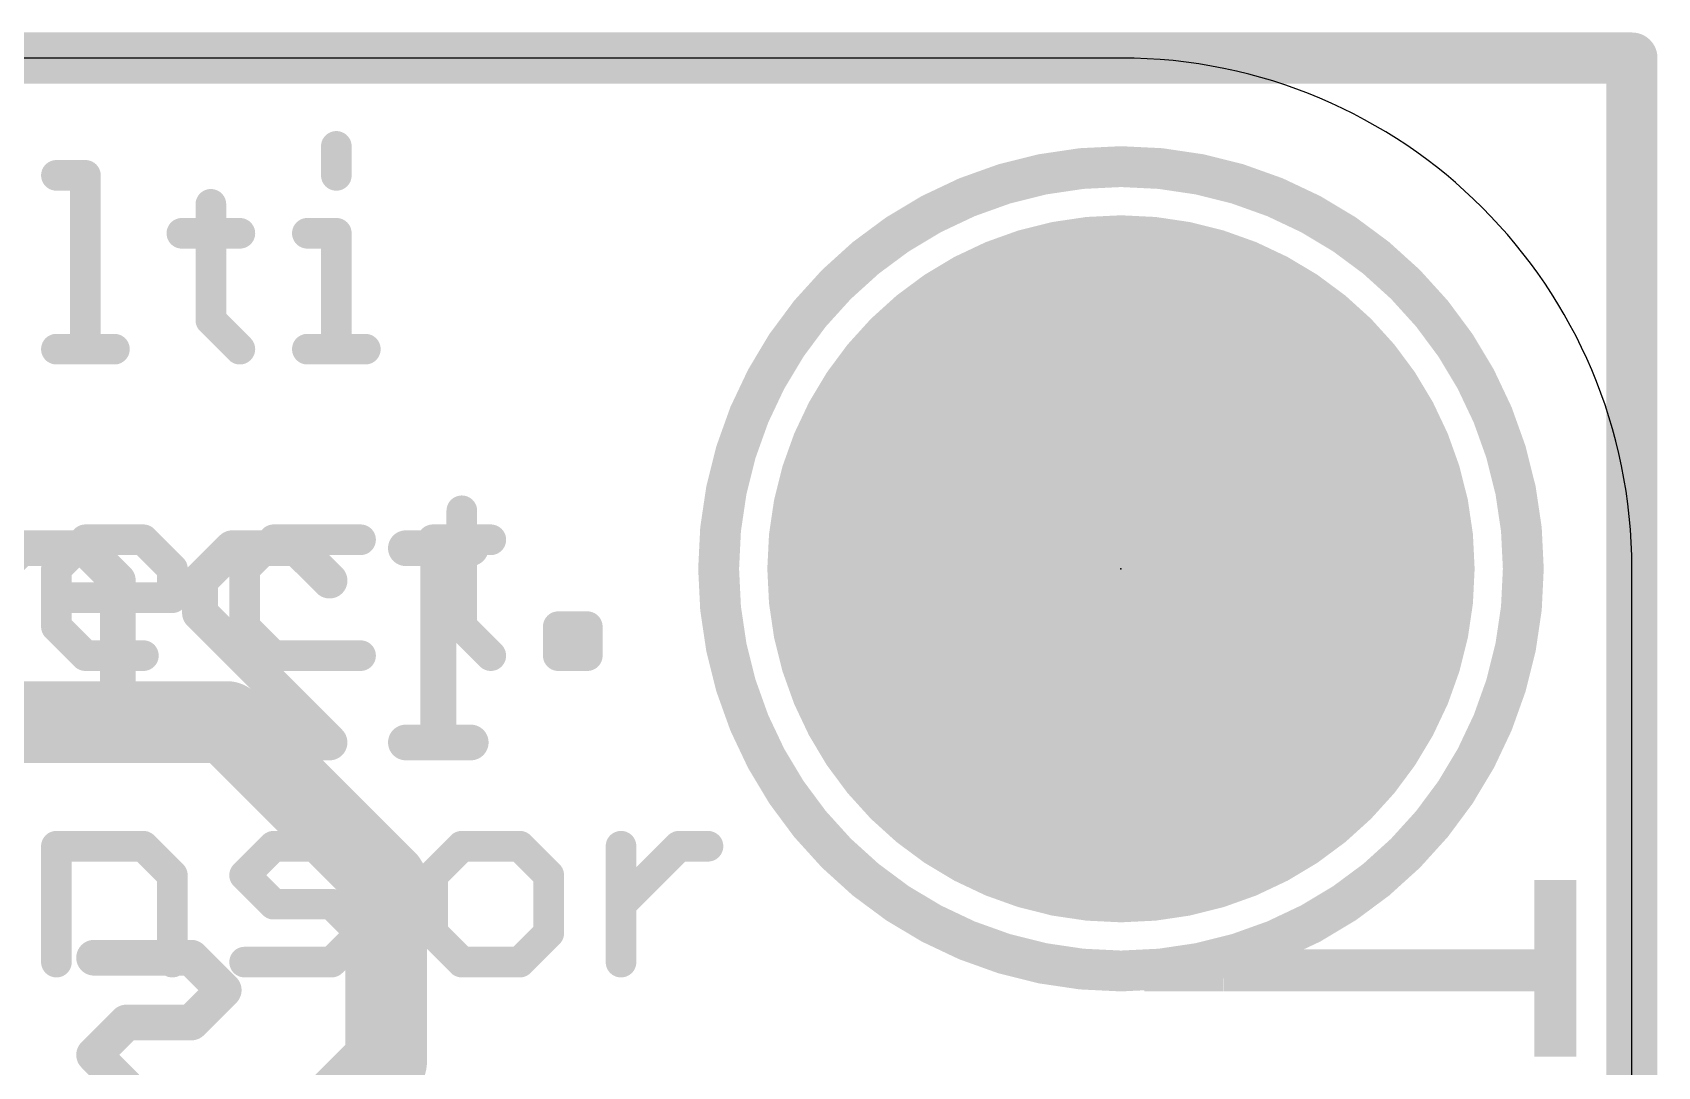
# Model space of a CAD drawing. Extents: x -0.1 to 25.5, y -0.1 to 17.9.
# Drawn here: x 17.45 to 25.53, y 12.77 to 17.91 of the extents above; entities that cross this region are included whole.
import ezdxf

# ---------------------------------------------------------------- set-up
doc = ezdxf.new("R2010")
doc.units = 0
for name, color, linetype in [('1', 12, 'CONTINUOUS'), ('16', 5, 'CONTINUOUS'), ('17', 110, 'CONTINUOUS'), ('20', 53, 'CONTINUOUS'), ('21', 40, 'CONTINUOUS'), ('22', 6, 'CONTINUOUS'), ('23', 40, 'CONTINUOUS')]:
    doc.layers.add(name, color=color, linetype=linetype)

# ---------------------------------------------------------------- blocks, each defined once
blk = doc.blocks.new('ROUNDP')
at = {"const_width": 0.5}
blk.add_lwpolyline([(0, -0.25, 1), (0, 0.25, 1), (0, -0.25)], format="xyb", dxfattribs=at)
blk = doc.blocks.new('RECT')
blk.add_solid([(-0.5, -0.5), (0.5, -0.5), (-0.5, 0.5), (0.5, 0.5)])

msp = doc.modelspace()

# ---------------------------------------------------------------- linework, layer by layer
at = {"layer": '1'}
for points, const_width in [([(0, 17.78), (25.4, 17.78)], 0.254), ([(25.4, 17.78), (25.4, 0)], 0.254), ([(18.415, 14.478), (16.618, 14.478)], 0.4064), ([(18.415, 14.478), (19.207, 13.686)], 0.4064), ([(19.207, 13.686), (19.207, 12.788)], 0.4064), ([(19.207, 12.788), (18.699, 12.28)], 0.4064)]:
    msp.add_lwpolyline(points, dxfattribs=dict(at, const_width=const_width))
for points, const_width in [([(25.4635, 17.78, 1), (25.3365, 17.78)], 0.127), ([(25.4, 17.7165, 1), (25.4, 17.8435)], 0.127), ([(18.4868, 14.5498, 1), (18.3432, 14.4062)], 0.2032), ([(18.415, 14.3764, 1), (18.415, 14.5796)], 0.2032), ([(19.3086, 13.686, 1), (19.1054, 13.686)], 0.2032), ([(19.1352, 13.6142, 1), (19.2788, 13.7578)], 0.2032), ([(19.2788, 12.7162, 1), (19.1352, 12.8598)], 0.2032), ([(19.1054, 12.788, 1), (19.3086, 12.788)], 0.2032)]:
    msp.add_lwpolyline(points, format="xyb", dxfattribs=dict(at, const_width=const_width))
at = {"layer": '16', "const_width": 0.254}
for points in [[(0, 17.78), (25.4, 17.78)], [(25.4, 17.78), (25.4, 0)]]:
    msp.add_lwpolyline(points, dxfattribs=at)
at = {"layer": '16', "const_width": 0.127}
for points in [[(25.4635, 17.78, 1), (25.3365, 17.78)], [(25.4, 17.7165, 1), (25.4, 17.8435)]]:
    msp.add_lwpolyline(points, format="xyb", dxfattribs=at)
at = {"layer": '20'}
for p, q in [((22.86, 17.78), (2.54, 17.78)), ((25.4, 2.54), (25.4, 15.24))]:
    msp.add_line(p, q, dxfattribs=at)
msp.add_arc((22.86, 15.24), 2.54, 0, 90, dxfattribs=at)
at = {"layer": '21'}
for points, const_width in [([(18.9596, 17.3406), (18.9596, 17.1965)], 0.1524), ([(17.5682, 17.1965), (17.7123, 17.1965)], 0.1524), ([(17.7123, 17.1965), (17.7123, 16.3322)], 0.1524), ([(18.336, 17.0525), (18.336, 16.4763)], 0.1524), ([(18.1919, 16.9084), (18.48, 16.9084)], 0.1524), ([(18.8156, 16.9084), (18.9596, 16.9084)], 0.1524), ([(18.9596, 16.9084), (18.9596, 16.3322)], 0.1524), ([(18.336, 16.4763), (18.48, 16.3322)], 0.1524), ([(17.5682, 16.3322), (17.8564, 16.3322)], 0.1524), ([(18.8156, 16.3322), (19.1037, 16.3322)], 0.1524), ([(19.5833, 15.5285), (19.5833, 14.9523)], 0.1524), ([(17.5682, 15.2404), (17.7123, 15.3844)], 0.1524), ([(17.7123, 15.3844), (18.0004, 15.3844)], 0.1524), ([(18.0004, 15.3844), (18.1445, 15.2404)], 0.1524), ([(18.6478, 15.3844), (18.5038, 15.2404)], 0.1524), ([(19.08, 15.3844), (18.6478, 15.3844)], 0.1524), ([(19.4393, 15.3844), (19.7274, 15.3844)], 0.1524), ([(17.5682, 14.9523), (17.5682, 15.2404)], 0.1524), ([(18.1445, 15.2404), (18.1445, 15.0963)], 0.1524), ([(18.5038, 15.2404), (18.5038, 14.9523)], 0.1524), ([(18.1445, 15.0963), (17.5682, 15.0963)], 0.1524), ([(17.7123, 14.8082), (17.5682, 14.9523)], 0.1524), ([(18.5038, 14.9523), (18.6478, 14.8082)], 0.1524), ([(19.5833, 14.9523), (19.7274, 14.8082)], 0.1524), ([(20.063, 14.8082), (20.063, 14.9523)], 0.1524), ([(20.063, 14.9523), (20.207, 14.9523)], 0.1524), ([(20.207, 14.9523), (20.207, 14.8082)], 0.1524), ([(18.0004, 14.8082), (17.7123, 14.8082)], 0.1524), ([(18.6478, 14.8082), (19.08, 14.8082)], 0.1524), ([(20.207, 14.8082), (20.063, 14.8082)], 0.1524), ([(17.5682, 13.2842), (17.5682, 13.8604)], 0.1524), ([(17.5682, 13.8604), (18.0004, 13.8604)], 0.1524), ([(18.0004, 13.8604), (18.1445, 13.7164)], 0.1524), ([(18.5038, 13.7164), (18.6478, 13.8604)], 0.1524), ([(18.6478, 13.8604), (19.08, 13.8604)], 0.1524), ([(19.5833, 13.8604), (19.4393, 13.7164)], 0.1524), ([(19.8714, 13.8604), (19.5833, 13.8604)], 0.1524), ([(20.0155, 13.7164), (19.8714, 13.8604)], 0.1524), ([(20.3748, 13.2842), (20.3748, 13.8604)], 0.1524), ([(20.3748, 13.5723), (20.6629, 13.8604)], 0.1524), ([(20.6629, 13.8604), (20.807, 13.8604)], 0.1524), ([(18.1445, 13.7164), (18.1445, 13.2842)], 0.1524), ([(18.6478, 13.5723), (18.5038, 13.7164)], 0.1524), ([(19.4393, 13.7164), (19.4393, 13.4283)], 0.1524), ([(20.0155, 13.4283), (20.0155, 13.7164)], 0.1524), ([(18.9359, 13.5723), (18.6478, 13.5723)], 0.1524), ([(19.08, 13.4283), (18.9359, 13.5723)], 0.1524), ([(18.9359, 13.2842), (19.08, 13.4283)], 0.1524), ([(19.4393, 13.4283), (19.5833, 13.2842)], 0.1524), ([(19.8714, 13.2842), (20.0155, 13.4283)], 0.1524), ([(18.5038, 13.2842), (18.9359, 13.2842)], 0.1524), ([(19.5833, 13.2842), (19.8714, 13.2842)], 0.1524), ([(19.299, 12.83), (19.299, 10.03)], 0.2032)]:
    msp.add_lwpolyline(points, dxfattribs=dict(at, const_width=const_width))
for points, const_width in [([(18.9977, 17.3406, 1), (18.9215, 17.3406)], 0.0762), ([(22.86, 13.24, 1), (22.86, 17.24, 1), (22.86, 13.24)], 0.2032), ([(17.5682, 17.2346, 1), (17.5682, 17.1584)], 0.0762), ([(17.7504, 17.1965, 1), (17.6742, 17.1965)], 0.0762), ([(17.7123, 17.1584, 1), (17.7123, 17.2346)], 0.0762), ([(18.9215, 17.1965, 1), (18.9977, 17.1965)], 0.0762), ([(18.3741, 17.0525, 1), (18.2979, 17.0525)], 0.0762), ([(18.1919, 16.9465, 1), (18.1919, 16.8703)], 0.0762), ([(18.48, 16.8703, 1), (18.48, 16.9465)], 0.0762), ([(18.8156, 16.9465, 1), (18.8156, 16.8703)], 0.0762), ([(18.9977, 16.9084, 1), (18.9215, 16.9084)], 0.0762), ([(18.9596, 16.8703, 1), (18.9596, 16.9465)], 0.0762), ([(18.3629, 16.5032, 1), (18.309, 16.4493)], 0.0762), ([(18.2979, 16.4763, 1), (18.3741, 16.4763)], 0.0762), ([(17.5682, 16.3703, 1), (17.5682, 16.2941)], 0.0762), ([(17.8564, 16.2941, 1), (17.8564, 16.3703)], 0.0762), ([(18.8156, 16.3703, 1), (18.8156, 16.2941)], 0.0762), ([(19.1037, 16.2941, 1), (19.1037, 16.3703)], 0.0762), ([(17.6742, 16.3322, 1), (17.7504, 16.3322)], 0.0762), ([(18.4531, 16.3053, 1), (18.507, 16.3591)], 0.0762), ([(18.9215, 16.3322, 1), (18.9977, 16.3322)], 0.0762), ([(19.6214, 15.5285, 1), (19.5452, 15.5285)], 0.0762), ([(17.7123, 15.4225, 1), (17.7123, 15.3463)], 0.0762), ([(17.7392, 15.3575, 1), (17.6854, 15.4114)], 0.0762), ([(18.0273, 15.4114, 1), (17.9735, 15.3575)], 0.0762), ([(18.0004, 15.3463, 1), (18.0004, 15.4225)], 0.0762), ([(18.6478, 15.4225, 1), (18.6478, 15.3463)], 0.0762), ([(18.6748, 15.3575, 1), (18.6209, 15.4114)], 0.0762), ([(19.08, 15.3463, 1), (19.08, 15.4225)], 0.0762), ([(19.4393, 15.4225, 1), (19.4393, 15.3463)], 0.0762), ([(19.7274, 15.3463, 1), (19.7274, 15.4225)], 0.0762), ([(17.6063, 15.2404, 1), (17.5301, 15.2404)], 0.0762), ([(17.5413, 15.2673, 1), (17.5952, 15.2134)], 0.0762), ([(18.1826, 15.2404, 1), (18.1064, 15.2404)], 0.0762), ([(18.1175, 15.2134, 1), (18.1714, 15.2673)], 0.0762), ([(18.4768, 15.2673, 1), (18.5307, 15.2134)], 0.0762), ([(18.5419, 15.2404, 1), (18.4657, 15.2404)], 0.0762), ([(17.5682, 15.1344, 1), (17.5682, 15.0582)], 0.0762), ([(18.1064, 15.0963, 1), (18.1826, 15.0963)], 0.0762), ([(18.1445, 15.0582, 1), (18.1445, 15.1344)], 0.0762), ([(17.5952, 14.9792, 1), (17.5413, 14.9253)], 0.0762), ([(18.5307, 14.9792, 1), (18.4768, 14.9253)], 0.0762), ([(19.6103, 14.9792, 1), (19.5564, 14.9253)], 0.0762), ([(20.1011, 14.9523, 1), (20.0249, 14.9523)], 0.0762), ([(20.063, 14.9904, 1), (20.063, 14.9142)], 0.0762), ([(20.2451, 14.9523, 1), (20.1689, 14.9523)], 0.0762), ([(20.207, 14.9142, 1), (20.207, 14.9904)], 0.0762), ([(17.5301, 14.9523, 1), (17.6063, 14.9523)], 0.0762), ([(18.4657, 14.9523, 1), (18.5419, 14.9523)], 0.0762), ([(19.5452, 14.9523, 1), (19.6214, 14.9523)], 0.0762), ([(17.7123, 14.8463, 1), (17.7123, 14.7701)], 0.0762), ([(17.6854, 14.7813, 1), (17.7392, 14.8351)], 0.0762), ([(18.0004, 14.7701, 1), (18.0004, 14.8463)], 0.0762), ([(18.6478, 14.8463, 1), (18.6478, 14.7701)], 0.0762), ([(18.6209, 14.7813, 1), (18.6748, 14.8351)], 0.0762), ([(19.08, 14.7701, 1), (19.08, 14.8463)], 0.0762), ([(19.7004, 14.7813, 1), (19.7543, 14.8351)], 0.0762), ([(20.063, 14.8463, 1), (20.063, 14.7701)], 0.0762), ([(20.207, 14.7701, 1), (20.207, 14.8463)], 0.0762), ([(20.0249, 14.8082, 1), (20.1011, 14.8082)], 0.0762), ([(20.1689, 14.8082, 1), (20.2451, 14.8082)], 0.0762), ([(17.6063, 13.8604, 1), (17.5301, 13.8604)], 0.0762), ([(17.5682, 13.8985, 1), (17.5682, 13.8223)], 0.0762), ([(18.0273, 13.8874, 1), (17.9735, 13.8335)], 0.0762), ([(18.0004, 13.8223, 1), (18.0004, 13.8985)], 0.0762), ([(18.6478, 13.8985, 1), (18.6478, 13.8223)], 0.0762), ([(18.6748, 13.8335, 1), (18.6209, 13.8874)], 0.0762), ([(19.08, 13.8223, 1), (19.08, 13.8985)], 0.0762), ([(19.5833, 13.8985, 1), (19.5833, 13.8223)], 0.0762), ([(19.6103, 13.8335, 1), (19.5564, 13.8874)], 0.0762), ([(19.8984, 13.8874, 1), (19.8445, 13.8335)], 0.0762), ([(19.8714, 13.8223, 1), (19.8714, 13.8985)], 0.0762), ([(20.4129, 13.8604, 1), (20.3367, 13.8604)], 0.0762), ([(20.6629, 13.8985, 1), (20.6629, 13.8223)], 0.0762), ([(20.6898, 13.8335, 1), (20.636, 13.8874)], 0.0762), ([(20.807, 13.8223, 1), (20.807, 13.8985)], 0.0762), ([(18.1826, 13.7164, 1), (18.1064, 13.7164)], 0.0762), ([(18.1175, 13.6894, 1), (18.1714, 13.7433)], 0.0762), ([(18.5307, 13.7433, 1), (18.4768, 13.6894)], 0.0762), ([(18.4768, 13.7433, 1), (18.5307, 13.6894)], 0.0762), ([(19.4123, 13.7433, 1), (19.4662, 13.6894)], 0.0762), ([(19.4774, 13.7164, 1), (19.4012, 13.7164)], 0.0762), ([(20.0536, 13.7164, 1), (19.9774, 13.7164)], 0.0762), ([(19.9886, 13.6894, 1), (20.0424, 13.7433)], 0.0762), ([(18.6478, 13.6104, 1), (18.6478, 13.5342)], 0.0762), ([(18.6209, 13.5454, 1), (18.6748, 13.5993)], 0.0762), ([(18.9629, 13.5993, 1), (18.909, 13.5454)], 0.0762), ([(18.9359, 13.5342, 1), (18.9359, 13.6104)], 0.0762), ([(20.3479, 13.5993, 1), (20.4017, 13.5454)], 0.0762), ([(19.1069, 13.4013, 1), (19.053, 13.4552)], 0.0762), ([(19.053, 13.4013, 1), (19.1069, 13.4552)], 0.0762), ([(19.4662, 13.4552, 1), (19.4123, 13.4013)], 0.0762), ([(20.0424, 13.4013, 1), (19.9886, 13.4552)], 0.0762), ([(19.4012, 13.4283, 1), (19.4774, 13.4283)], 0.0762), ([(19.9774, 13.4283, 1), (20.0536, 13.4283)], 0.0762), ([(18.5038, 13.3223, 1), (18.5038, 13.2461)], 0.0762), ([(18.909, 13.3111, 1), (18.9629, 13.2573)], 0.0762), ([(18.9359, 13.2461, 1), (18.9359, 13.3223)], 0.0762), ([(19.5833, 13.3223, 1), (19.5833, 13.2461)], 0.0762), ([(19.5564, 13.2573, 1), (19.6103, 13.3111)], 0.0762), ([(19.8445, 13.3111, 1), (19.8984, 13.2573)], 0.0762), ([(19.8714, 13.2461, 1), (19.8714, 13.3223)], 0.0762), ([(17.5301, 13.2842, 1), (17.6063, 13.2842)], 0.0762), ([(18.1064, 13.2842, 1), (18.1826, 13.2842)], 0.0762), ([(20.3367, 13.2842, 1), (20.4129, 13.2842)], 0.0762), ([(19.3498, 12.83, 1), (19.2482, 12.83)], 0.1016)]:
    msp.add_lwpolyline(points, format="xyb", dxfattribs=dict(at, const_width=const_width))
at = {"layer": '22', "const_width": 0.1778}
for points in [[(17.2294, 15.1814), (17.3904, 15.3424)], [(17.3904, 15.3424), (17.7124, 15.3424)], [(17.7124, 15.3424), (17.8734, 15.1814)], [(18.2818, 15.1814), (18.4428, 15.3424)], [(18.4428, 15.3424), (18.7649, 15.3424)], [(18.7649, 15.3424), (18.9259, 15.1814)], [(19.6275, 15.3424), (19.3055, 15.3424)], [(19.4665, 14.3764), (19.4665, 15.3424)], [(17.8734, 15.1814), (17.8734, 14.5374)], [(18.2818, 15.0204), (18.2818, 15.1814)], [(18.9259, 14.3764), (18.2818, 15.0204)], [(17.3904, 14.3764), (17.2294, 14.5374)], [(17.8734, 14.5374), (17.7124, 14.3764)], [(17.7124, 14.3764), (17.3904, 14.3764)], [(18.2818, 14.3764), (18.9259, 14.3764)], [(19.6275, 14.3764), (19.3055, 14.3764)], [(18.2386, 13.3059), (17.7556, 13.3059)], [(18.3996, 13.1449), (18.2386, 13.3059)], [(18.2386, 12.9839), (18.3996, 13.1449)], [(17.7556, 12.8229), (17.9166, 12.9839)], [(17.9166, 12.9839), (18.2386, 12.9839)], [(17.9166, 12.6619), (17.7556, 12.8229)]]:
    msp.add_lwpolyline(points, dxfattribs=at)
at = {"layer": '22', "const_width": 0.0889}
for points in [[(17.4218, 15.311, 1), (17.359, 15.3739)], [(17.7438, 15.3739, 1), (17.681, 15.311)], [(17.7124, 15.298, 1), (17.7124, 15.3869)], [(18.4428, 15.3869, 1), (18.4428, 15.298)], [(18.4743, 15.311, 1), (18.4114, 15.3739)], [(18.7963, 15.3739, 1), (18.7334, 15.311)], [(18.7649, 15.298, 1), (18.7649, 15.3869)], [(19.3055, 15.3869, 1), (19.3055, 15.298)], [(19.5109, 15.3424, 1), (19.422, 15.3424)], [(19.6275, 15.298, 1), (19.6275, 15.3869)], [(17.9179, 15.1814, 1), (17.8289, 15.1814)], [(18.3263, 15.1814, 1), (18.2374, 15.1814)], [(17.842, 15.15, 1), (17.9048, 15.2128)], [(18.2504, 15.2128, 1), (18.3133, 15.15)], [(18.8944, 15.15, 1), (18.9573, 15.2128)], [(18.3133, 15.0518, 1), (18.2504, 14.989)], [(18.2374, 15.0204, 1), (18.3263, 15.0204)], [(17.9048, 14.506, 1), (17.842, 14.5688)], [(17.8289, 14.5374, 1), (17.9179, 14.5374)], [(17.7124, 14.332, 1), (17.7124, 14.4208)], [(18.2818, 14.4208, 1), (18.2818, 14.332)], [(18.9259, 14.332, 1), (18.9259, 14.4208)], [(19.3055, 14.4208, 1), (19.3055, 14.332)], [(19.6275, 14.332, 1), (19.6275, 14.4208)], [(17.359, 14.345, 1), (17.4218, 14.4078)], [(17.681, 14.4078, 1), (17.7438, 14.345)], [(18.8944, 14.345, 1), (18.9573, 14.4078)], [(19.422, 14.3764, 1), (19.5109, 14.3764)], [(17.7556, 13.3504, 1), (17.7556, 13.2615)], [(18.2701, 13.3373, 1), (18.2072, 13.2745)], [(18.2386, 13.2615, 1), (18.2386, 13.3504)], [(18.4311, 13.1135, 1), (18.3682, 13.1763)], [(18.3682, 13.1135, 1), (18.4311, 13.1763)], [(17.9166, 13.0284, 1), (17.9166, 12.9395)], [(17.948, 12.9525, 1), (17.8852, 13.0153)], [(18.2072, 13.0153, 1), (18.2701, 12.9525)], [(18.2386, 12.9395, 1), (18.2386, 13.0284)], [(17.787, 12.8543, 1), (17.7242, 12.7915)], [(17.7242, 12.8543, 1), (17.787, 12.7915)]]:
    msp.add_lwpolyline(points, format="xyb", dxfattribs=at)
at = {"layer": '23'}
msp.add_point((22.86, 15.24), dxfattribs=at)

# ---------------------------------------------------------------- block references
at = {"layer": '17', "xscale": 3.516, "yscale": 3.516}
msp.add_blockref('ROUNDP', (22.86, 15.24), dxfattribs=at)
msp.add_blockref('ROUNDP', (22.86, 15.24), dxfattribs=at)
at = {"layer": '22', "rotation": 90}
for p, xscale, yscale in [((24.9267, 13.2537), 0.8788, 0.0231), ((24.9498, 13.2537), 0.8788, 0.0231), ((24.9729, 13.2537), 0.8788, 0.0231), ((24.996, 13.2537), 0.8788, 0.0231), ((25.019, 13.2537), 0.8788, 0.0229), ((25.042, 13.2537), 0.8788, 0.0231), ((25.0651, 13.2537), 0.8788, 0.0231), ((25.0882, 13.2537), 0.8788, 0.0231), ((25.1113, 13.2537), 0.8788, 0.0231), ((22.987, 13.2436), 0.2083, 0.0229), ((23.01, 13.2436), 0.2083, 0.0231), ((23.0331, 13.2436), 0.2083, 0.0231), ((23.0562, 13.2436), 0.2083, 0.0231), ((23.0793, 13.2436), 0.2083, 0.0231), ((23.1024, 13.2436), 0.2083, 0.0231), ((23.1256, 13.2436), 0.2083, 0.0231), ((23.1487, 13.2436), 0.2083, 0.0231), ((23.1718, 13.2436), 0.2083, 0.0231), ((23.1949, 13.2436), 0.2083, 0.0231), ((23.218, 13.2436), 0.2083, 0.0231), ((23.241, 13.2436), 0.2083, 0.0229), ((23.264, 13.2436), 0.2083, 0.0231), ((23.2871, 13.2436), 0.2083, 0.0231), ((23.3102, 13.2436), 0.2083, 0.0231), ((23.3333, 13.2436), 0.2083, 0.0231), ((23.3564, 13.2436), 0.2083, 0.0231), ((23.3796, 13.2436), 0.2083, 0.0231), ((23.4027, 13.2436), 0.2083, 0.0231), ((23.4258, 13.2436), 0.2083, 0.0231), ((23.4489, 13.2436), 0.2083, 0.0231), ((23.472, 13.2436), 0.2083, 0.0231), ((23.495, 13.2436), 0.2083, 0.0229), ((23.518, 13.2436), 0.2083, 0.0231), ((23.5411, 13.2436), 0.2083, 0.0231), ((23.5642, 13.2436), 0.2083, 0.0231), ((23.5873, 13.2436), 0.2083, 0.0231), ((23.6104, 13.2436), 0.2083, 0.0231), ((23.6336, 13.2436), 0.2083, 0.0231), ((23.6567, 13.2436), 0.2083, 0.0231), ((23.6798, 13.2436), 0.2083, 0.0231), ((23.7029, 13.2436), 0.2083, 0.0231), ((23.726, 13.2436), 0.2083, 0.0231), ((23.749, 13.2436), 0.2083, 0.0229), ((23.772, 13.2436), 0.2083, 0.0231), ((23.7951, 13.2436), 0.2083, 0.0231), ((23.8182, 13.2436), 0.2083, 0.0231), ((23.8413, 13.2436), 0.2083, 0.0231), ((23.8644, 13.2436), 0.2083, 0.0231), ((23.8876, 13.2436), 0.2083, 0.0231), ((23.9107, 13.2436), 0.2083, 0.0231), ((23.9338, 13.2436), 0.2083, 0.0231), ((23.9569, 13.2436), 0.2083, 0.0231), ((23.98, 13.2436), 0.2083, 0.0231), ((24.003, 13.2436), 0.2083, 0.0229), ((24.026, 13.2436), 0.2083, 0.0231), ((24.0491, 13.2436), 0.2083, 0.0231), ((24.0722, 13.2436), 0.2083, 0.0231), ((24.0953, 13.2436), 0.2083, 0.0231), ((24.1184, 13.2436), 0.2083, 0.0231), ((24.1416, 13.2436), 0.2083, 0.0231), ((24.1647, 13.2436), 0.2083, 0.0231), ((24.1878, 13.2436), 0.2083, 0.0231), ((24.2109, 13.2436), 0.2083, 0.0231), ((24.234, 13.2436), 0.2083, 0.0231), ((24.257, 13.2436), 0.2083, 0.0229), ((24.28, 13.2436), 0.2083, 0.0231), ((24.3031, 13.2436), 0.2083, 0.0231), ((24.3262, 13.2436), 0.2083, 0.0231), ((24.3493, 13.2436), 0.2083, 0.0231), ((24.3724, 13.2436), 0.2083, 0.0231), ((24.3956, 13.2436), 0.2083, 0.0231), ((24.4187, 13.2436), 0.2083, 0.0231), ((24.4418, 13.2436), 0.2083, 0.0231), ((24.4649, 13.2436), 0.2083, 0.0231), ((24.488, 13.2436), 0.2083, 0.0231), ((24.511, 13.2436), 0.2083, 0.0229), ((24.534, 13.2436), 0.2083, 0.0231), ((24.5571, 13.2436), 0.2083, 0.0231), ((24.5802, 13.2436), 0.2083, 0.0231), ((24.6033, 13.2436), 0.2083, 0.0231), ((24.6264, 13.2436), 0.2083, 0.0231), ((24.6496, 13.2436), 0.2083, 0.0231), ((24.6727, 13.2436), 0.2083, 0.0231), ((24.6958, 13.2436), 0.2083, 0.0231), ((24.7189, 13.2436), 0.2083, 0.0231), ((24.742, 13.2436), 0.2083, 0.0231), ((24.765, 13.2436), 0.2083, 0.0229), ((24.788, 13.2436), 0.2083, 0.0231), ((24.8111, 13.2436), 0.2083, 0.0231), ((24.8342, 13.2436), 0.2083, 0.0231), ((24.8573, 13.2436), 0.2083, 0.0231), ((24.8804, 13.2436), 0.2083, 0.0231), ((24.9036, 13.2436), 0.2083, 0.0231)]:
    msp.add_blockref('RECT', p, dxfattribs=dict(at, xscale=xscale, yscale=yscale))

doc.saveas('drawing.dxf')
